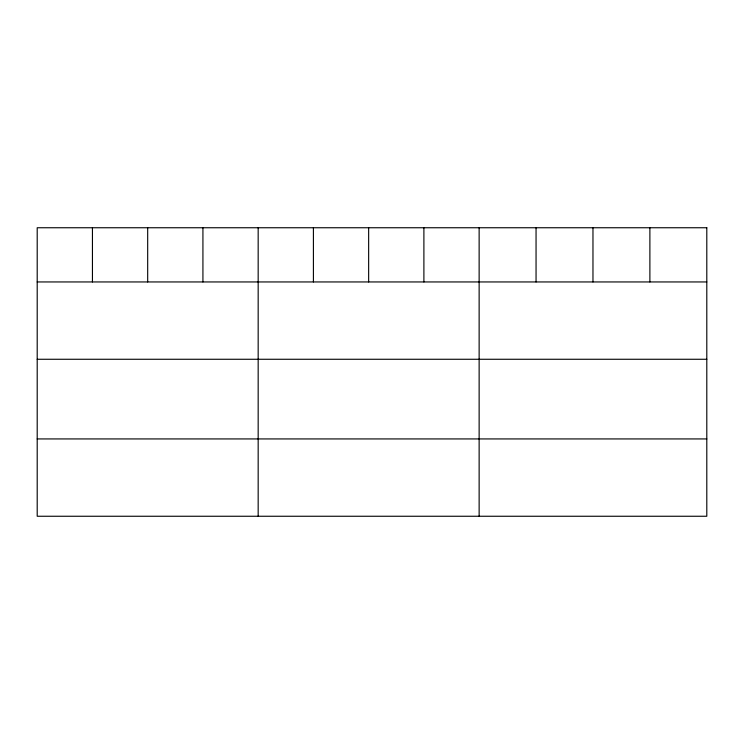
<?xml version="1.0" encoding="UTF-8"?>
<svg xmlns="http://www.w3.org/2000/svg" width="744" height="744" viewBox="0 0 744 744"><rect width="100%" height="100%" fill="white"/><g stroke="black" fill="none" stroke-linecap="round" stroke-linejoin="round"><path stroke-width="1.12" d="M37.2 281.948L706.8 281.948M37.2 359.268L706.8 359.268M37.2 438.932L706.8 438.932M649.884 227.748L649.884 281.948M592.968 227.748L592.968 281.948M536.052 227.748L536.052 281.948M479.136 227.748L479.136 516.252M423.894 227.748L423.894 281.948M368.652 227.748L368.652 281.948M313.41 227.748L313.41 281.948M258.168 227.748L258.168 516.252M202.926 227.748L202.926 281.948M147.684 227.748L147.684 281.948M92.442 227.748L92.442 281.948M706.8 227.748L37.2 227.748L37.2 516.252L706.8 516.252L706.8 227.748"/></g></svg>
